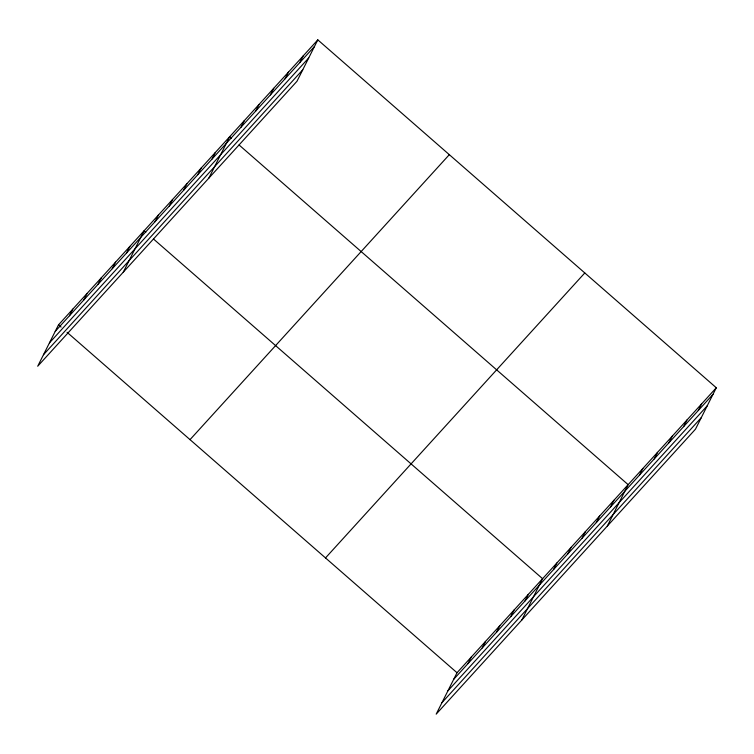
<?xml version="1.0" encoding="UTF-8"?>
<svg xmlns="http://www.w3.org/2000/svg" width="754" height="754" viewBox="0 0 754 754"><rect width="100%" height="100%" fill="white"/><g stroke="black" fill="none" stroke-linecap="round" stroke-linejoin="round"><path stroke-width="1.13" d="M317.811 39.858L58.52 324.833L37.7 366.237L296.982 81.262L317.811 39.858L716.3 387.763L695.48 429.167L436.189 714.142L457.018 672.738L716.3 387.763M69.481 315.728L72.78 309.159M83.741 300.054L87.049 293.485M98.001 284.381L101.309 277.811M112.261 268.707L115.569 262.138M126.521 253.033L129.829 246.464M123.26 272.194L144.089 230.79L145.795 232.279M155.041 221.685L158.349 215.116M169.301 206.012L172.609 199.442M183.561 190.338L186.869 183.769M197.821 174.674L201.13 168.095M212.081 159L215.39 152.421M208.83 178.151L229.65 136.747L231.355 138.246M241.035 127.172L244.343 120.602M255.729 111.026L259.037 104.457M270.422 94.881L273.73 88.303M285.116 78.727L288.424 72.158M299.809 62.582L303.117 56.013M467.97 663.633L471.278 657.064M482.23 647.959L485.538 641.39M496.49 632.286L499.798 625.716M510.75 616.612L514.058 610.043M525.01 600.938L528.318 594.369M521.759 620.099L542.578 578.695L153.477 238.99M553.53 569.59L556.838 563.021M567.8 553.917L571.098 547.347M582.06 538.243L585.358 531.674M596.32 522.579L599.619 516M610.58 506.905L613.879 500.326M607.319 526.056L628.139 484.652L239.046 144.947M639.533 475.077L642.832 468.507M654.227 458.932L657.526 452.362M668.921 442.786L672.219 436.208M683.605 426.632L686.913 420.063M698.298 410.487L701.606 403.918M55.221 331.402L314.503 46.437M49.434 342.9L308.725 57.926M43.478 354.738L302.769 69.773M190.027 439.639L449.309 154.674M325.511 557.922L584.793 272.957M453.71 679.307L712.992 394.342M447.933 690.805L707.214 405.831M441.976 702.643L701.258 417.678M58.52 324.833L61.083 327.066M67.059 332.288L457.018 672.738"/></g></svg>
